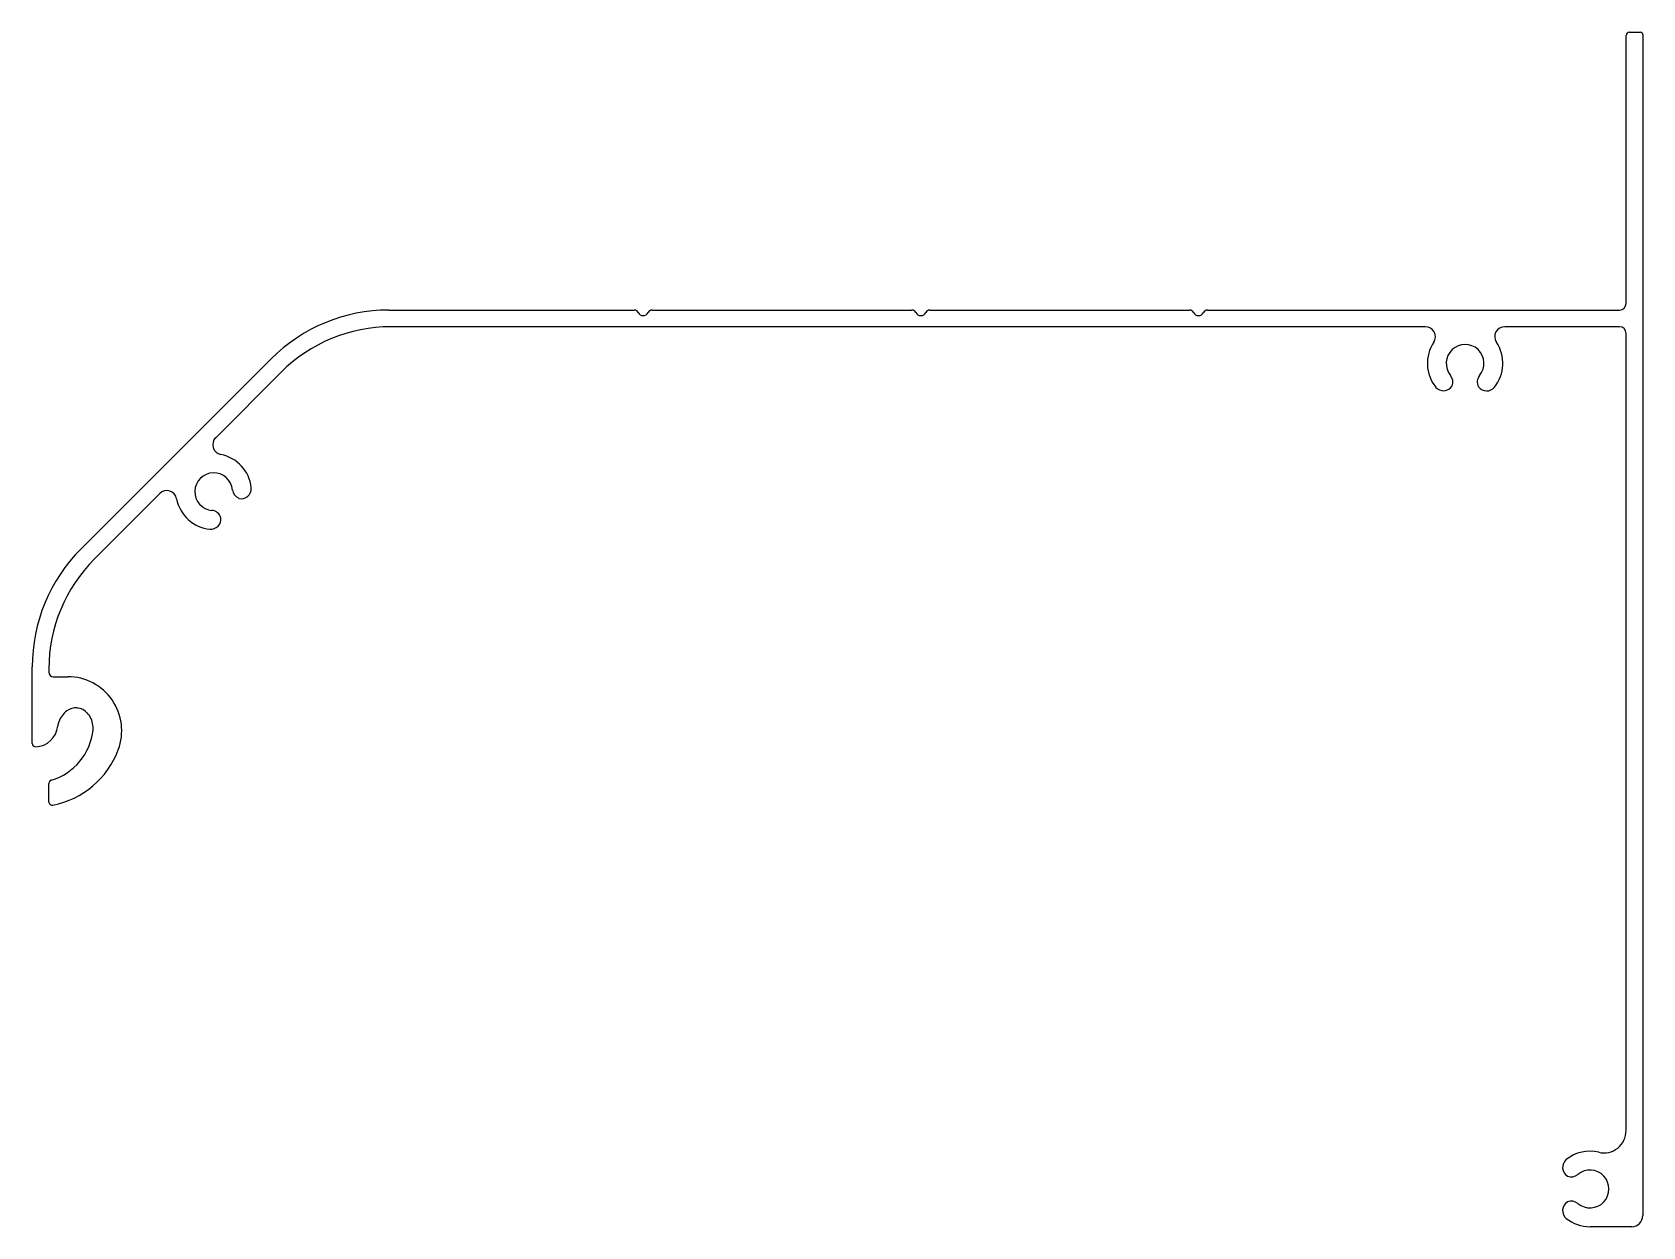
# Model space of a CAD drawing. Extents: x 2455 to 2600, y 1106 to 1214.
import ezdxf

# ---------------------------------------------------------------- set-up
doc = ezdxf.new("R2010")
doc.units = 0
doc.layers.get('0').update_dxf_attribs({"linetype": 'CONTINUOUS'})

msp = doc.modelspace()

# ---------------------------------------------------------------- linework, layer by layer
for p, q in [((2598.55, 1189.18), (2598.55, 1213.28)), ((2598.85, 1213.58), (2599.85, 1213.58)), ((2600.05, 1213.38), (2600.05, 1107.08)), ((2487.16, 1188.58), (2509.24, 1188.58)), ((2510.86, 1188.58), (2534.24, 1188.58)), ((2535.86, 1188.58), (2559.24, 1188.58)), ((2560.86, 1188.58), (2597.95, 1188.58)), ((2580.48, 1187.08), (2487.35, 1187.08)), ((2597.95, 1187.08), (2587.62, 1187.08)), ((2598.55, 1114.73), (2598.55, 1186.48)), ((2459.44, 1167.07), (2476.56, 1184.18)), ((2477.45, 1182.98), (2471.57, 1177.09)), ((2466.53, 1172.06), (2460.65, 1166.18)), ((2455.05, 1149.57), (2455.05, 1156.47)), ((2456.55, 1156.28), (2456.55, 1155.98)), ((2456.95, 1155.58), (2458.25, 1155.58)), ((2456.55, 1144.32), (2456.55, 1145.98)), ((2599.05, 1106.08), (2595.3, 1106.08))]:
    msp.add_line(p, q)
for centre, radius, start, end in [((2598.85, 1213.28), 0.3, 90, 180), ((2599.85, 1213.38), 0.2, 0, 90), ((2597.95, 1189.18), 0.6, 270, 0), ((2487.16, 1173.58), 15, 90, 135), ((2509.24, 1188.18), 0.4, 26.3878, 90), ((2510.05, 1188.58), 0.5, 206.3878, 333.6122), ((2510.86, 1188.18), 0.4, 90, 153.6122), ((2534.24, 1188.18), 0.4, 26.3878, 90), ((2535.05, 1188.58), 0.5, 206.3878, 333.6122), ((2535.86, 1188.18), 0.4, 90, 153.6122), ((2559.24, 1188.18), 0.4, 26.3878, 90), ((2560.05, 1188.58), 0.5, 206.3878, 333.6122), ((2560.86, 1188.18), 0.4, 90, 153.6122), ((2487.35, 1173.08), 14, 90, 135), ((2580.48, 1186.18), 0.9, 326.0728, 90), ((2587.62, 1186.18), 0.9, 90, 213.9272), ((2597.95, 1186.48), 0.6, 0, 90), ((2584.05, 1183.78), 3.4, 146.0728, 218.8998), ((2584.05, 1183.78), 1.7, 320.2522, 219.9042), ((2584.05, 1183.78), 3.4, 320.9506, 33.9272), ((2582.1, 1182.21), 0.9, 218.8998, 330), ((2582.05, 1182.11), 0.9, 336.9774, 39.9042), ((2586.05, 1182.12), 0.9, 140.2522, 210), ((2585.99, 1182.2), 0.9, 216.6703, 320.9506), ((2472.2, 1176.46), 0.9, 135, 259.1697), ((2471.39, 1172.23), 3.4, 6.1002, 79.1697), ((2471.39, 1172.23), 1.7, 5.0958, 264.7478), ((2467.17, 1171.43), 0.9, 10.8303, 135), ((2473.98, 1172.47), 0.9, 185.0958, 248.0226), ((2473.88, 1172.5), 0.9, 255, 6.1002), ((2471.39, 1172.23), 3.4, 190.8303, 264.0494), ((2471.16, 1169.65), 0.9, 15, 84.7478), ((2471.13, 1169.75), 0.9, 264.0494, 8.3297), ((2470.05, 1156.47), 15, 135, 180), ((2470.55, 1156.28), 14, 135, 180), ((2456.95, 1155.98), 0.4, 180, 270), ((2458.25, 1150.72), 4.86, 339.3736, 90), ((2458.97, 1151.44), 1.34, 83.4092, 126.9914), ((2458.96, 1151.34), 1.43, 42.8703, 83.4092), ((2458.94, 1150.97), 1.6, 159.5996, 173.9596), ((2459.47, 1150.78), 2.16, 126.9914, 159.5996), ((2458.55, 1150.97), 1.98, 7.2187, 42.8703), ((2455.26, 1151.36), 2.1, 272.8588, 353.9596), ((2455.26, 1151.35), 5.3, 286.5063, 354.1319), ((2458.94, 1150.97), 1.6, 353.941, 8.7404), ((2455.35, 1149.57), 0.3, 180, 272.8588), ((2455.38, 1151.8), 7.93, 281.1156, 339.3736), ((2456.85, 1145.98), 0.3, 106.5063, 180), ((2456.85, 1144.32), 0.3, 180, 281.1156), ((2596.55, 1114.73), 2, 256.6157, 0), ((2595.3, 1109.48), 3.4, 76.6157, 128.8998), ((2593.73, 1111.42), 0.9, 128.8998, 240), ((2593.63, 1111.47), 0.9, 246.9774, 309.9042), ((2595.3, 1109.48), 1.7, 230.0958, 129.9042), ((2593.73, 1107.53), 0.9, 120, 231.1002), ((2593.63, 1107.48), 0.9, 50.0958, 113.0226), ((2595.3, 1109.48), 3.4, 231.1002, 270), ((2599.05, 1107.08), 1, 270, 0)]:
    msp.add_arc(centre, radius, start, end)

doc.saveas('drawing.dxf')
